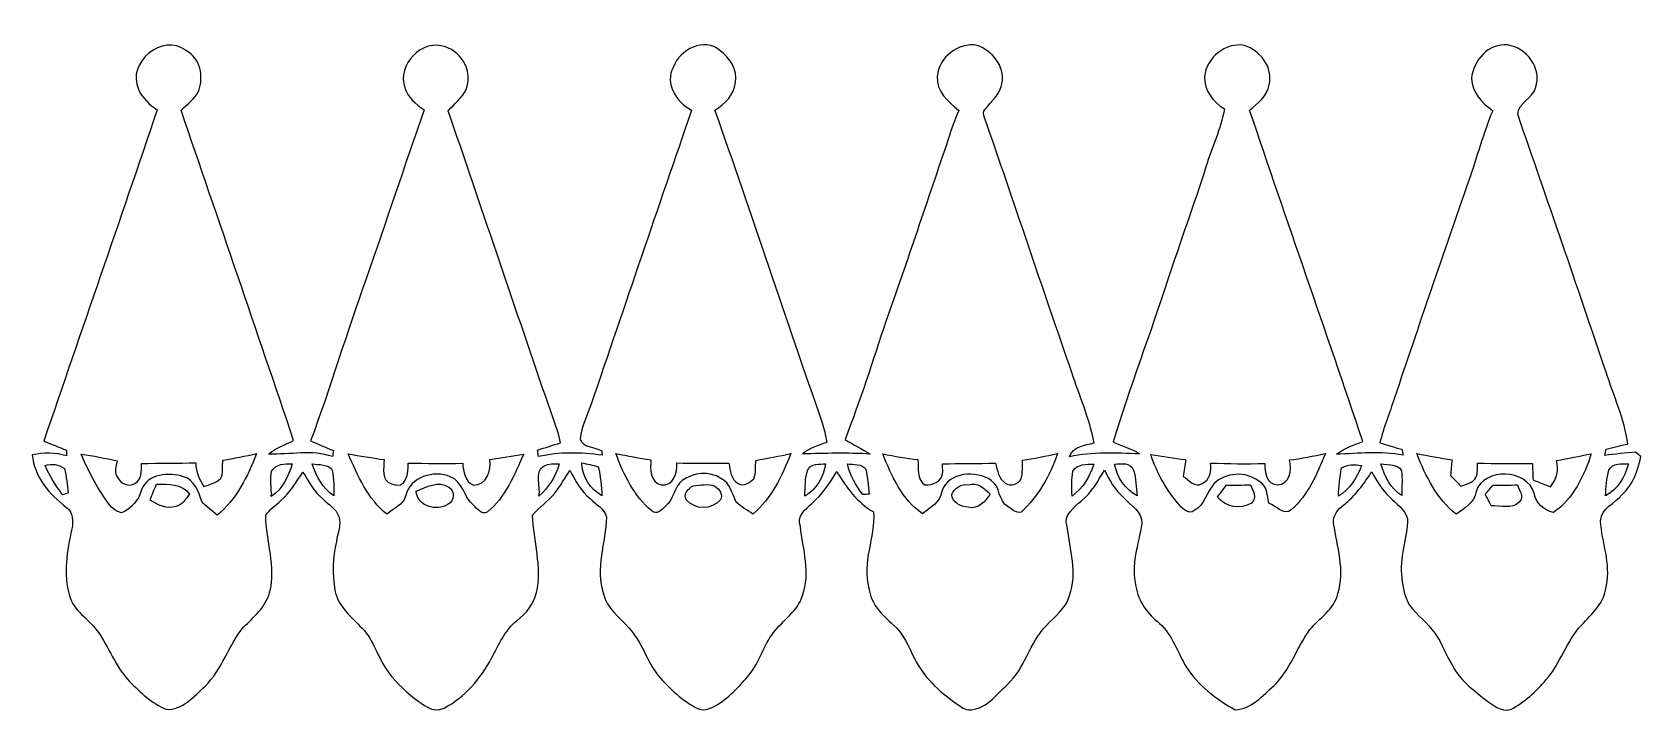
# Model space of a CAD drawing. Header units: centimetres. Extents: x -15.4 to 15.4, y -0.1 to 13.
import ezdxf

# ---------------------------------------------------------------- set-up
doc = ezdxf.new("R2010")
doc.units = ezdxf.units.CM
doc.header["$MEASUREMENT"] = 0
doc.layers.add('Layer 1', color=7, linetype='Continuous')

msp = doc.modelspace()

# ---------------------------------------------------------------- linework, layer by layer
at = {"layer": 'Layer 1', "color": 252}
for points, knots in [([(-13.35, 11.907), (-13.581, 12.411), (-12.883, 13), (-12.436, 12.647), (-12.436, 12.647), (-12.162, 12.503), (-12.094, 12.148), (-12.194, 11.876), (-12.194, 11.876), (-12.271, 11.724), (-12.408, 11.617), (-12.533, 11.507), (-12.533, 11.507), (-11.811, 9.397), (-11.087, 7.287), (-10.374, 5.175), (-10.374, 5.175), (-10.537, 5.093), (-10.713, 5.032), (-10.855, 4.917), (-10.855, 4.917), (-10.448, 4.899), (-10.026, 5.006), (-9.629, 4.868), (-9.629, 4.868), (-9.624, 4.906), (-9.618, 4.945), (-9.613, 4.983), (-9.613, 4.983), (-9.759, 5.045), (-9.904, 5.107), (-10.048, 5.171), (-10.048, 5.171), (-9.666, 6.197), (-9.355, 7.247), (-8.984, 8.277), (-8.984, 8.277), (-8.607, 9.352), (-8.248, 10.434), (-7.875, 11.51), (-7.875, 11.51), (-8.027, 11.621), (-8.19, 11.745), (-8.242, 11.935), (-8.242, 11.935), (-8.406, 12.373), (-7.905, 12.889), (-7.465, 12.717), (-7.465, 12.717), (-7.134, 12.614), (-6.941, 12.229), (-7.068, 11.902), (-7.068, 11.902), (-7.151, 11.743), (-7.291, 11.624), (-7.412, 11.496), (-7.412, 11.496), (-6.789, 9.675), (-6.174, 7.851), (-5.549, 6.03), (-5.549, 6.03), (-5.453, 5.731), (-5.322, 5.441), (-5.257, 5.132), (-5.257, 5.132), (-5.405, 5.084), (-5.554, 5.04), (-5.702, 4.993), (-5.702, 4.993), (-5.695, 4.952), (-5.688, 4.91), (-5.68, 4.868), (-5.68, 4.868), (-5.28, 4.959), (-4.864, 4.951), (-4.459, 4.893), (-4.459, 4.893), (-4.462, 4.915), (-4.467, 4.958), (-4.47, 4.979), (-4.47, 4.979), (-4.603, 5.055), (-4.837, 5.038), (-4.883, 5.207), (-4.883, 5.207), (-4.856, 5.445), (-4.743, 5.666), (-4.664, 5.891), (-4.664, 5.891), (-4.029, 7.764), (-3.39, 9.636), (-2.746, 11.506), (-2.746, 11.506), (-3.034, 11.657), (-3.27, 12.012), (-3.095, 12.334), (-3.095, 12.334), (-2.978, 12.67), (-2.5, 12.905), (-2.204, 12.649), (-2.204, 12.649), (-2.015, 12.512), (-1.856, 12.278), (-1.907, 12.033), (-1.907, 12.033), (-1.929, 11.795), (-2.113, 11.628), (-2.299, 11.505), (-2.299, 11.505), (-1.595, 9.513), (-0.934, 7.506), (-0.237, 5.511), (-0.237, 5.511), (-0.196, 5.391), (-0.174, 5.268), (-0.149, 5.145), (-0.149, 5.145), (-0.311, 5.081), (-0.489, 5.04), (-0.623, 4.921), (-0.623, 4.921), (-0.189, 4.925), (0.245, 4.946), (0.678, 4.915), (0.678, 4.915), (0.521, 5.014), (0.355, 5.098), (0.196, 5.193), (0.196, 5.193), (0.485, 5.938), (0.724, 6.701), (0.977, 7.458), (0.977, 7.458), (1.39, 8.618), (1.777, 9.786), (2.174, 10.952), (2.174, 10.952), (2.233, 11.137), (2.296, 11.321), (2.375, 11.499), (2.375, 11.499), (2.178, 11.664), (1.933, 11.865), (1.963, 12.153), (1.963, 12.153), (1.991, 12.525), (2.364, 12.807), (2.729, 12.748), (2.729, 12.748), (3.013, 12.641), (3.256, 12.353), (3.207, 12.035), (3.207, 12.035), (3.177, 11.821), (3.004, 11.677), (2.874, 11.521), (2.874, 11.521), (2.83, 11.479), (2.854, 11.418), (2.866, 11.368), (2.866, 11.368), (3.434, 9.742), (3.974, 8.107), (4.541, 6.481), (4.541, 6.481), (4.689, 6.034), (4.875, 5.597), (4.971, 5.134), (4.971, 5.134), (4.794, 5.078), (4.563, 5.072), (4.498, 4.864), (4.498, 4.864), (4.939, 4.957), (5.39, 4.936), (5.837, 4.92), (5.837, 4.92), (5.683, 5.024), (5.503, 5.074), (5.333, 5.142), (5.333, 5.142), (5.648, 6.192), (6.048, 7.216), (6.379, 8.261), (6.379, 8.261), (6.624, 8.981), (6.881, 9.698), (7.113, 10.422), (7.113, 10.422), (7.225, 10.793), (7.403, 11.145), (7.465, 11.531), (7.465, 11.531), (7.248, 11.659), (7.078, 11.888), (7.084, 12.148), (7.084, 12.148), (7.125, 12.508), (7.477, 12.808), (7.845, 12.748), (7.845, 12.748), (8.154, 12.65), (8.407, 12.33), (8.323, 11.993), (8.323, 11.993), (8.292, 11.776), (8.105, 11.638), (7.95, 11.503), (7.95, 11.503), (8.667, 9.386), (9.406, 7.278), (10.118, 5.16), (10.118, 5.16), (9.949, 5.08), (9.76, 5.036), (9.614, 4.912), (9.614, 4.912), (10.039, 4.926), (10.468, 4.975), (10.89, 4.894), (10.89, 4.894), (10.881, 4.932), (10.873, 4.97), (10.865, 5.007), (10.865, 5.007), (10.724, 5.049), (10.584, 5.091), (10.445, 5.134), (10.445, 5.134), (10.518, 5.426), (10.634, 5.705), (10.726, 5.991), (10.726, 5.991), (11.193, 7.378), (11.66, 8.765), (12.148, 10.145), (12.148, 10.145), (12.301, 10.595), (12.426, 11.056), (12.609, 11.496), (12.609, 11.496), (12.406, 11.642), (12.211, 11.851), (12.201, 12.114), (12.201, 12.114), (12.235, 12.454), (12.529, 12.795), (12.895, 12.756), (12.895, 12.756), (13.262, 12.7), (13.557, 12.305), (13.432, 11.936), (13.432, 11.936), (13.373, 11.732), (13.095, 11.638), (13.088, 11.426), (13.088, 11.426), (13.659, 9.783), (14.225, 8.137), (14.781, 6.488), (14.781, 6.488), (14.926, 6.031), (15.137, 5.588), (15.197, 5.109), (15.197, 5.109), (15.058, 5.076), (14.92, 5.044), (14.782, 5.01), (14.782, 5.01), (14.773, 4.97), (14.765, 4.93), (14.757, 4.89), (14.757, 4.89), (14.954, 4.916), (15.151, 4.938), (15.349, 4.952), (15.349, 4.952), (15.382, 4.925), (15.415, 4.898), (15.448, 4.872), (15.448, 4.872), (15.398, 4.601), (15.294, 4.33), (15.088, 4.139), (15.088, 4.139), (14.955, 3.97), (14.69, 3.884), (14.678, 3.64), (14.678, 3.64), (14.696, 3.226), (14.881, 2.817), (14.787, 2.399), (14.787, 2.399), (14.76, 2.079), (14.516, 1.855), (14.308, 1.638), (14.308, 1.638), (14.019, 1.329), (13.909, 0.903), (13.63, 0.588), (13.63, 0.588), (13.437, 0.365), (13.218, 0.158), (12.955, 0.022), (12.955, 0.022), (12.755, -0.035), (12.606, 0.117), (12.459, 0.217), (12.459, 0.217), (12.228, 0.407), (11.974, 0.59), (11.836, 0.863), (11.836, 0.863), (11.714, 1.065), (11.64, 1.293), (11.498, 1.483), (11.498, 1.483), (11.365, 1.687), (11.157, 1.823), (11.017, 2.019), (11.017, 2.019), (10.916, 2.172), (10.89, 2.361), (10.867, 2.538), (10.867, 2.538), (10.808, 2.925), (10.972, 3.298), (10.977, 3.682), (10.977, 3.682), (10.921, 3.863), (10.748, 3.969), (10.625, 4.1), (10.625, 4.1), (10.482, 4.234), (10.385, 4.406), (10.291, 4.576), (10.291, 4.576), (10.137, 4.342), (9.972, 4.114), (9.75, 3.94), (9.75, 3.94), (9.643, 3.856), (9.537, 3.734), (9.56, 3.588), (9.56, 3.588), (9.626, 3.145), (9.782, 2.691), (9.642, 2.244), (9.642, 2.244), (9.575, 1.945), (9.29, 1.773), (9.103, 1.553), (9.103, 1.553), (8.853, 1.206), (8.726, 0.779), (8.412, 0.478), (8.412, 0.478), (8.201, 0.286), (7.984, 0.026), (7.675, 0.018), (7.675, 0.018), (7.304, 0.213), (6.964, 0.488), (6.732, 0.84), (6.732, 0.84), (6.568, 1.12), (6.471, 1.446), (6.224, 1.672), (6.224, 1.672), (6.001, 1.849), (5.811, 2.091), (5.77, 2.381), (5.77, 2.381), (5.662, 2.786), (5.824, 3.186), (5.881, 3.584), (5.881, 3.584), (5.899, 3.813), (5.662, 3.935), (5.531, 4.085), (5.531, 4.085), (5.37, 4.228), (5.258, 4.415), (5.17, 4.609), (5.17, 4.609), (5.042, 4.4), (4.922, 4.179), (4.728, 4.022), (4.728, 4.022), (4.586, 3.893), (4.374, 3.755), (4.453, 3.527), (4.453, 3.527), (4.501, 3.092), (4.657, 2.636), (4.498, 2.205), (4.498, 2.205), (4.434, 1.958), (4.216, 1.805), (4.052, 1.627), (4.052, 1.627), (3.729, 1.302), (3.65, 0.812), (3.308, 0.502), (3.308, 0.502), (3.092, 0.307), (2.883, 0), (2.558, 0.017), (2.558, 0.017), (2.46, 0.024), (2.384, 0.105), (2.305, 0.151), (2.305, 0.151), (1.987, 0.37), (1.701, 0.652), (1.526, 0.999), (1.526, 0.999), (1.409, 1.226), (1.319, 1.477), (1.12, 1.647), (1.12, 1.647), (0.904, 1.83), (0.687, 2.05), (0.653, 2.345), (0.653, 2.345), (0.507, 2.84), (0.781, 3.315), (0.74, 3.809), (0.74, 3.809), (0.428, 3.986), (0.219, 4.282), (0.035, 4.58), (0.035, 4.58), (-0.096, 4.356), (-0.243, 4.139), (-0.442, 3.971), (-0.442, 3.971), (-0.567, 3.856), (-0.74, 3.726), (-0.662, 3.527), (-0.662, 3.527), (-0.61, 3.094), (-0.464, 2.637), (-0.619, 2.207), (-0.619, 2.207), (-0.707, 1.906), (-0.999, 1.738), (-1.175, 1.494), (-1.175, 1.494), (-1.374, 1.251), (-1.439, 0.929), (-1.642, 0.689), (-1.642, 0.689), (-1.817, 0.478), (-2.01, 0.276), (-2.24, 0.122), (-2.24, 0.122), (-2.347, 0.054), (-2.487, -0.013), (-2.613, 0.034), (-2.613, 0.034), (-2.916, 0.183), (-3.165, 0.419), (-3.385, 0.671), (-3.385, 0.671), (-3.61, 0.954), (-3.699, 1.324), (-3.952, 1.587), (-3.952, 1.587), (-4.126, 1.791), (-4.376, 1.958), (-4.437, 2.236), (-4.437, 2.236), (-4.602, 2.722), (-4.389, 3.218), (-4.377, 3.709), (-4.377, 3.709), (-4.412, 3.872), (-4.585, 3.951), (-4.69, 4.062), (-4.69, 4.062), (-4.872, 4.202), (-4.975, 4.408), (-5.08, 4.605), (-5.08, 4.605), (-5.172, 4.457), (-5.264, 4.309), (-5.368, 4.168), (-5.368, 4.168), (-5.489, 4.007), (-5.675, 3.907), (-5.794, 3.745), (-5.794, 3.745), (-5.776, 3.252), (-5.608, 2.757), (-5.718, 2.262), (-5.718, 2.262), (-5.774, 2.043), (-5.918, 1.857), (-6.096, 1.722), (-6.096, 1.722), (-6.329, 1.54), (-6.441, 1.257), (-6.579, 1.004), (-6.579, 1.004), (-6.793, 0.616), (-7.089, 0.253), (-7.491, 0.049), (-7.491, 0.049), (-7.71, -0.061), (-7.891, 0.125), (-8.058, 0.232), (-8.058, 0.232), (-8.262, 0.402), (-8.465, 0.582), (-8.606, 0.809), (-8.606, 0.809), (-8.785, 1.072), (-8.859, 1.401), (-9.103, 1.621), (-9.103, 1.621), (-9.301, 1.814), (-9.525, 2.019), (-9.585, 2.3), (-9.585, 2.3), (-9.633, 2.612), (-9.629, 2.934), (-9.555, 3.241), (-9.555, 3.241), (-9.533, 3.397), (-9.455, 3.561), (-9.508, 3.719), (-9.508, 3.719), (-9.557, 3.869), (-9.709, 3.947), (-9.811, 4.055), (-9.811, 4.055), (-9.982, 4.192), (-10.085, 4.387), (-10.196, 4.572), (-10.196, 4.572), (-10.327, 4.383), (-10.444, 4.178), (-10.621, 4.025), (-10.621, 4.025), (-10.717, 3.932), (-10.833, 3.857), (-10.909, 3.745), (-10.909, 3.745), (-10.902, 3.252), (-10.706, 2.755), (-10.835, 2.263), (-10.835, 2.263), (-10.911, 1.985), (-11.136, 1.791), (-11.338, 1.6), (-11.338, 1.6), (-11.62, 1.247), (-11.744, 0.788), (-12.073, 0.467), (-12.073, 0.467), (-12.279, 0.272), (-12.509, 0.005), (-12.819, 0.025), (-12.819, 0.025), (-13.09, 0.143), (-13.315, 0.348), (-13.519, 0.557), (-13.519, 0.557), (-13.786, 0.84), (-13.913, 1.216), (-14.138, 1.528), (-14.138, 1.528), (-14.305, 1.759), (-14.592, 1.909), (-14.671, 2.199), (-14.671, 2.199), (-14.789, 2.618), (-14.72, 3.064), (-14.627, 3.481), (-14.627, 3.481), (-14.592, 3.624), (-14.6, 3.8), (-14.729, 3.895), (-14.729, 3.895), (-15.059, 4.14), (-15.345, 4.482), (-15.386, 4.904), (-15.386, 4.904), (-15.167, 4.943), (-14.943, 4.944), (-14.728, 4.885), (-14.728, 4.885), (-14.729, 4.911), (-14.73, 4.964), (-14.73, 4.99), (-14.73, 4.99), (-14.875, 5.049), (-15.02, 5.105), (-15.164, 5.166), (-15.164, 5.166), (-14.437, 7.279), (-13.708, 9.392), (-12.99, 11.509), (-12.99, 11.509), (-13.136, 11.614), (-13.277, 11.737), (-13.35, 11.907), (-13.35, 11.907), (-13.35, 11.907), (-13.35, 11.907), (-13.35, 11.907)], [0, 0, 0, 0, 0.006494, 0.006494, 0.006494, 0.006494, 0.012987, 0.012987, 0.012987, 0.012987, 0.019481, 0.019481, 0.019481, 0.019481, 0.025974, 0.025974, 0.025974, 0.025974, 0.032468, 0.032468, 0.032468, 0.032468, 0.038961, 0.038961, 0.038961, 0.038961, 0.045455, 0.045455, 0.045455, 0.045455, 0.051948, 0.051948, 0.051948, 0.051948, 0.058442, 0.058442, 0.058442, 0.058442, 0.064935, 0.064935, 0.064935, 0.064935, 0.071429, 0.071429, 0.071429, 0.071429, 0.077922, 0.077922, 0.077922, 0.077922, 0.084416, 0.084416, 0.084416, 0.084416, 0.090909, 0.090909, 0.090909, 0.090909, 0.097403, 0.097403, 0.097403, 0.097403, 0.103896, 0.103896, 0.103896, 0.103896, 0.11039, 0.11039, 0.11039, 0.11039, 0.116883, 0.116883, 0.116883, 0.116883, 0.123377, 0.123377, 0.123377, 0.123377, 0.12987, 0.12987, 0.12987, 0.12987, 0.136364, 0.136364, 0.136364, 0.136364, 0.142857, 0.142857, 0.142857, 0.142857, 0.149351, 0.149351, 0.149351, 0.149351, 0.155844, 0.155844, 0.155844, 0.155844, 0.162338, 0.162338, 0.162338, 0.162338, 0.168831, 0.168831, 0.168831, 0.168831, 0.175325, 0.175325, 0.175325, 0.175325, 0.181818, 0.181818, 0.181818, 0.181818, 0.188312, 0.188312, 0.188312, 0.188312, 0.194805, 0.194805, 0.194805, 0.194805, 0.201299, 0.201299, 0.201299, 0.201299, 0.207792, 0.207792, 0.207792, 0.207792, 0.214286, 0.214286, 0.214286, 0.214286, 0.220779, 0.220779, 0.220779, 0.220779, 0.227273, 0.227273, 0.227273, 0.227273, 0.233766, 0.233766, 0.233766, 0.233766, 0.24026, 0.24026, 0.24026, 0.24026, 0.246753, 0.246753, 0.246753, 0.246753, 0.253247, 0.253247, 0.253247, 0.253247, 0.25974, 0.25974, 0.25974, 0.25974, 0.266234, 0.266234, 0.266234, 0.266234, 0.272727, 0.272727, 0.272727, 0.272727, 0.279221, 0.279221, 0.279221, 0.279221, 0.285714, 0.285714, 0.285714, 0.285714, 0.292208, 0.292208, 0.292208, 0.292208, 0.298701, 0.298701, 0.298701, 0.298701, 0.305195, 0.305195, 0.305195, 0.305195, 0.311688, 0.311688, 0.311688, 0.311688, 0.318182, 0.318182, 0.318182, 0.318182, 0.324675, 0.324675, 0.324675, 0.324675, 0.331169, 0.331169, 0.331169, 0.331169, 0.337662, 0.337662, 0.337662, 0.337662, 0.344156, 0.344156, 0.344156, 0.344156, 0.350649, 0.350649, 0.350649, 0.350649, 0.357143, 0.357143, 0.357143, 0.357143, 0.363636, 0.363636, 0.363636, 0.363636, 0.37013, 0.37013, 0.37013, 0.37013, 0.376623, 0.376623, 0.376623, 0.376623, 0.383117, 0.383117, 0.383117, 0.383117, 0.38961, 0.38961, 0.38961, 0.38961, 0.396104, 0.396104, 0.396104, 0.396104, 0.402597, 0.402597, 0.402597, 0.402597, 0.409091, 0.409091, 0.409091, 0.409091, 0.415584, 0.415584, 0.415584, 0.415584, 0.422078, 0.422078, 0.422078, 0.422078, 0.428571, 0.428571, 0.428571, 0.428571, 0.435065, 0.435065, 0.435065, 0.435065, 0.441558, 0.441558, 0.441558, 0.441558, 0.448052, 0.448052, 0.448052, 0.448052, 0.454545, 0.454545, 0.454545, 0.454545, 0.461039, 0.461039, 0.461039, 0.461039, 0.467532, 0.467532, 0.467532, 0.467532, 0.474026, 0.474026, 0.474026, 0.474026, 0.480519, 0.480519, 0.480519, 0.480519, 0.487013, 0.487013, 0.487013, 0.487013, 0.493506, 0.493506, 0.493506, 0.493506, 0.5, 0.5, 0.5, 0.5, 0.506494, 0.506494, 0.506494, 0.506494, 0.512987, 0.512987, 0.512987, 0.512987, 0.519481, 0.519481, 0.519481, 0.519481, 0.525974, 0.525974, 0.525974, 0.525974, 0.532468, 0.532468, 0.532468, 0.532468, 0.538961, 0.538961, 0.538961, 0.538961, 0.545455, 0.545455, 0.545455, 0.545455, 0.551948, 0.551948, 0.551948, 0.551948, 0.558442, 0.558442, 0.558442, 0.558442, 0.564935, 0.564935, 0.564935, 0.564935, 0.571429, 0.571429, 0.571429, 0.571429, 0.577922, 0.577922, 0.577922, 0.577922, 0.584416, 0.584416, 0.584416, 0.584416, 0.590909, 0.590909, 0.590909, 0.590909, 0.597403, 0.597403, 0.597403, 0.597403, 0.603896, 0.603896, 0.603896, 0.603896, 0.61039, 0.61039, 0.61039, 0.61039, 0.616883, 0.616883, 0.616883, 0.616883, 0.623377, 0.623377, 0.623377, 0.623377, 0.62987, 0.62987, 0.62987, 0.62987, 0.636364, 0.636364, 0.636364, 0.636364, 0.642857, 0.642857, 0.642857, 0.642857, 0.649351, 0.649351, 0.649351, 0.649351, 0.655844, 0.655844, 0.655844, 0.655844, 0.662338, 0.662338, 0.662338, 0.662338, 0.668831, 0.668831, 0.668831, 0.668831, 0.675325, 0.675325, 0.675325, 0.675325, 0.681818, 0.681818, 0.681818, 0.681818, 0.688312, 0.688312, 0.688312, 0.688312, 0.694805, 0.694805, 0.694805, 0.694805, 0.701299, 0.701299, 0.701299, 0.701299, 0.707792, 0.707792, 0.707792, 0.707792, 0.714286, 0.714286, 0.714286, 0.714286, 0.720779, 0.720779, 0.720779, 0.720779, 0.727273, 0.727273, 0.727273, 0.727273, 0.733766, 0.733766, 0.733766, 0.733766, 0.74026, 0.74026, 0.74026, 0.74026, 0.746753, 0.746753, 0.746753, 0.746753, 0.753247, 0.753247, 0.753247, 0.753247, 0.75974, 0.75974, 0.75974, 0.75974, 0.766234, 0.766234, 0.766234, 0.766234, 0.772727, 0.772727, 0.772727, 0.772727, 0.779221, 0.779221, 0.779221, 0.779221, 0.785714, 0.785714, 0.785714, 0.785714, 0.792208, 0.792208, 0.792208, 0.792208, 0.798701, 0.798701, 0.798701, 0.798701, 0.805195, 0.805195, 0.805195, 0.805195, 0.811688, 0.811688, 0.811688, 0.811688, 0.818182, 0.818182, 0.818182, 0.818182, 0.824675, 0.824675, 0.824675, 0.824675, 0.831169, 0.831169, 0.831169, 0.831169, 0.837662, 0.837662, 0.837662, 0.837662, 0.844156, 0.844156, 0.844156, 0.844156, 0.850649, 0.850649, 0.850649, 0.850649, 0.857143, 0.857143, 0.857143, 0.857143, 0.863636, 0.863636, 0.863636, 0.863636, 0.87013, 0.87013, 0.87013, 0.87013, 0.876623, 0.876623, 0.876623, 0.876623, 0.883117, 0.883117, 0.883117, 0.883117, 0.88961, 0.88961, 0.88961, 0.88961, 0.896104, 0.896104, 0.896104, 0.896104, 0.902597, 0.902597, 0.902597, 0.902597, 0.909091, 0.909091, 0.909091, 0.909091, 0.915584, 0.915584, 0.915584, 0.915584, 0.922078, 0.922078, 0.922078, 0.922078, 0.928571, 0.928571, 0.928571, 0.928571, 0.935065, 0.935065, 0.935065, 0.935065, 0.941558, 0.941558, 0.941558, 0.941558, 0.948052, 0.948052, 0.948052, 0.948052, 0.954545, 0.954545, 0.954545, 0.954545, 0.961039, 0.961039, 0.961039, 0.961039, 0.967532, 0.967532, 0.967532, 0.967532, 0.974026, 0.974026, 0.974026, 0.974026, 0.980519, 0.980519, 0.980519, 0.980519, 0.987013, 0.987013, 0.987013, 0.987013, 1, 1, 1, 1]), ([(-15.14, 4.695), (-15.05, 4.497), (-14.934, 4.311), (-14.803, 4.137), (-14.803, 4.137), (-14.776, 4.144), (-14.723, 4.159), (-14.696, 4.167), (-14.696, 4.167), (-14.718, 4.324), (-14.725, 4.485), (-14.767, 4.638), (-14.767, 4.638), (-14.874, 4.726), (-15.014, 4.737), (-15.14, 4.695), (-15.14, 4.695), (-15.14, 4.695), (-15.14, 4.695), (-15.14, 4.695)], [0, 0, 0, 0, 0.166667, 0.166667, 0.166667, 0.166667, 0.333333, 0.333333, 0.333333, 0.333333, 0.5, 0.5, 0.5, 0.5, 0.666667, 0.666667, 0.666667, 0.666667, 1, 1, 1, 1]), ([(-14.446, 4.915), (-14.31, 4.597), (-14.154, 4.286), (-13.948, 4.007), (-13.948, 4.007), (-13.883, 3.911), (-13.792, 3.811), (-13.671, 3.792), (-13.671, 3.792), (-13.485, 3.865), (-13.34, 4.04), (-13.29, 4.233), (-13.29, 4.233), (-13.175, 4.539), (-12.756, 4.576), (-12.485, 4.482), (-12.485, 4.482), (-12.274, 4.424), (-12.195, 4.192), (-12.133, 4.008), (-12.133, 4.008), (-12.053, 3.906), (-11.937, 3.833), (-11.839, 3.746), (-11.839, 3.746), (-11.467, 4.051), (-11.256, 4.488), (-11.085, 4.925), (-11.085, 4.925), (-11.299, 4.879), (-11.514, 4.834), (-11.731, 4.8), (-11.731, 4.8), (-11.744, 4.682), (-11.718, 4.549), (-11.778, 4.44), (-11.778, 4.44), (-11.866, 4.362), (-11.985, 4.335), (-12.093, 4.293), (-12.093, 4.293), (-12.181, 4.43), (-12.253, 4.579), (-12.248, 4.745), (-12.248, 4.745), (-12.596, 4.746), (-12.943, 4.743), (-13.29, 4.733), (-13.29, 4.733), (-13.295, 4.6), (-13.279, 4.423), (-13.421, 4.353), (-13.421, 4.353), (-13.536, 4.278), (-13.682, 4.353), (-13.746, 4.459), (-13.746, 4.459), (-13.825, 4.555), (-13.774, 4.68), (-13.756, 4.787), (-13.756, 4.787), (-13.986, 4.832), (-14.214, 4.885), (-14.446, 4.915), (-14.446, 4.915), (-14.446, 4.915), (-14.446, 4.915), (-14.446, 4.915)], [0, 0, 0, 0, 0.055556, 0.055556, 0.055556, 0.055556, 0.111111, 0.111111, 0.111111, 0.111111, 0.166667, 0.166667, 0.166667, 0.166667, 0.222222, 0.222222, 0.222222, 0.222222, 0.277778, 0.277778, 0.277778, 0.277778, 0.333333, 0.333333, 0.333333, 0.333333, 0.388889, 0.388889, 0.388889, 0.388889, 0.444444, 0.444444, 0.444444, 0.444444, 0.5, 0.5, 0.5, 0.5, 0.555556, 0.555556, 0.555556, 0.555556, 0.611111, 0.611111, 0.611111, 0.611111, 0.666667, 0.666667, 0.666667, 0.666667, 0.722222, 0.722222, 0.722222, 0.722222, 0.777778, 0.777778, 0.777778, 0.777778, 0.833333, 0.833333, 0.833333, 0.833333, 0.888889, 0.888889, 0.888889, 0.888889, 1, 1, 1, 1]), ([(-10.797, 4.591), (-10.835, 4.432), (-10.793, 4.266), (-10.803, 4.105), (-10.803, 4.105), (-10.588, 4.244), (-10.472, 4.489), (-10.403, 4.728), (-10.403, 4.728), (-10.544, 4.736), (-10.715, 4.727), (-10.797, 4.591), (-10.797, 4.591), (-10.797, 4.591), (-10.797, 4.591), (-10.797, 4.591)], [0, 0, 0, 0, 0.2, 0.2, 0.2, 0.2, 0.4, 0.4, 0.4, 0.4, 0.6, 0.6, 0.6, 0.6, 1, 1, 1, 1]), ([(-10.019, 4.728), (-9.939, 4.491), (-9.816, 4.257), (-9.603, 4.114), (-9.603, 4.114), (-9.596, 4.273), (-9.611, 4.432), (-9.628, 4.59), (-9.628, 4.59), (-9.69, 4.741), (-9.898, 4.703), (-10.019, 4.728), (-10.019, 4.728), (-10.019, 4.728), (-10.019, 4.728), (-10.019, 4.728)], [0, 0, 0, 0, 0.2, 0.2, 0.2, 0.2, 0.4, 0.4, 0.4, 0.4, 0.6, 0.6, 0.6, 0.6, 1, 1, 1, 1]), ([(-9.33, 4.92), (-9.143, 4.503), (-8.955, 4.06), (-8.589, 3.765), (-8.589, 3.765), (-8.46, 3.872), (-8.269, 3.943), (-8.225, 4.121), (-8.225, 4.121), (-8.14, 4.478), (-7.686, 4.616), (-7.372, 4.48), (-7.372, 4.48), (-7.13, 4.395), (-7.11, 4.089), (-6.93, 3.934), (-6.93, 3.934), (-6.864, 3.872), (-6.77, 3.751), (-6.663, 3.803), (-6.663, 3.803), (-6.312, 4.087), (-6.147, 4.518), (-5.965, 4.916), (-5.965, 4.916), (-6.181, 4.88), (-6.396, 4.844), (-6.612, 4.809), (-6.612, 4.809), (-6.586, 4.605), (-6.676, 4.308), (-6.928, 4.323), (-6.928, 4.323), (-7.091, 4.388), (-7.126, 4.584), (-7.133, 4.74), (-7.133, 4.74), (-7.482, 4.723), (-7.83, 4.741), (-8.178, 4.743), (-8.178, 4.743), (-8.163, 4.56), (-8.222, 4.218), (-8.496, 4.344), (-8.496, 4.344), (-8.704, 4.407), (-8.647, 4.643), (-8.637, 4.809), (-8.637, 4.809), (-8.869, 4.842), (-9.1, 4.88), (-9.33, 4.92), (-9.33, 4.92), (-9.33, 4.92), (-9.33, 4.92), (-9.33, 4.92)], [0, 0, 0, 0, 0.066667, 0.066667, 0.066667, 0.066667, 0.133333, 0.133333, 0.133333, 0.133333, 0.2, 0.2, 0.2, 0.2, 0.266667, 0.266667, 0.266667, 0.266667, 0.333333, 0.333333, 0.333333, 0.333333, 0.4, 0.4, 0.4, 0.4, 0.466667, 0.466667, 0.466667, 0.466667, 0.533333, 0.533333, 0.533333, 0.533333, 0.6, 0.6, 0.6, 0.6, 0.666667, 0.666667, 0.666667, 0.666667, 0.733333, 0.733333, 0.733333, 0.733333, 0.8, 0.8, 0.8, 0.8, 0.866667, 0.866667, 0.866667, 0.866667, 1, 1, 1, 1]), ([(-5.575, 4.692), (-5.773, 4.574), (-5.631, 4.284), (-5.673, 4.107), (-5.673, 4.107), (-5.489, 4.272), (-5.35, 4.489), (-5.286, 4.728), (-5.286, 4.728), (-5.383, 4.727), (-5.486, 4.737), (-5.575, 4.692), (-5.575, 4.692), (-5.575, 4.692), (-5.575, 4.692), (-5.575, 4.692)], [0, 0, 0, 0, 0.2, 0.2, 0.2, 0.2, 0.4, 0.4, 0.4, 0.4, 0.6, 0.6, 0.6, 0.6, 1, 1, 1, 1]), ([(-4.852, 4.747), (-4.848, 4.483), (-4.688, 4.246), (-4.464, 4.117), (-4.464, 4.117), (-4.476, 4.302), (-4.492, 4.489), (-4.535, 4.67), (-4.535, 4.67), (-4.638, 4.707), (-4.746, 4.725), (-4.852, 4.747), (-4.852, 4.747), (-4.852, 4.747), (-4.852, 4.747), (-4.852, 4.747)], [0, 0, 0, 0, 0.2, 0.2, 0.2, 0.2, 0.4, 0.4, 0.4, 0.4, 0.6, 0.6, 0.6, 0.6, 1, 1, 1, 1]), ([(-4.197, 4.924), (-4.048, 4.518), (-3.848, 4.11), (-3.511, 3.826), (-3.511, 3.826), (-3.416, 3.737), (-3.314, 3.851), (-3.246, 3.916), (-3.246, 3.916), (-3.089, 4.044), (-3.084, 4.281), (-2.926, 4.408), (-2.926, 4.408), (-2.711, 4.565), (-2.413, 4.599), (-2.183, 4.448), (-2.183, 4.448), (-2.003, 4.367), (-1.974, 4.15), (-1.891, 3.995), (-1.891, 3.995), (-1.795, 3.907), (-1.682, 3.839), (-1.573, 3.767), (-1.573, 3.767), (-1.211, 4.064), (-1.012, 4.499), (-0.846, 4.925), (-0.846, 4.925), (-1.068, 4.88), (-1.29, 4.834), (-1.513, 4.795), (-1.513, 4.795), (-1.527, 4.679), (-1.505, 4.553), (-1.553, 4.444), (-1.553, 4.444), (-1.626, 4.367), (-1.749, 4.286), (-1.854, 4.353), (-1.854, 4.353), (-1.998, 4.421), (-2, 4.61), (-2.033, 4.74), (-2.033, 4.74), (-2.366, 4.744), (-2.699, 4.745), (-3.031, 4.745), (-3.031, 4.745), (-3.004, 4.556), (-3.103, 4.303), (-3.329, 4.325), (-3.329, 4.325), (-3.545, 4.383), (-3.544, 4.625), (-3.525, 4.806), (-3.525, 4.806), (-3.75, 4.838), (-3.973, 4.884), (-4.197, 4.924), (-4.197, 4.924), (-4.197, 4.924), (-4.197, 4.924), (-4.197, 4.924)], [0, 0, 0, 0, 0.058824, 0.058824, 0.058824, 0.058824, 0.117647, 0.117647, 0.117647, 0.117647, 0.176471, 0.176471, 0.176471, 0.176471, 0.235294, 0.235294, 0.235294, 0.235294, 0.294118, 0.294118, 0.294118, 0.294118, 0.352941, 0.352941, 0.352941, 0.352941, 0.411765, 0.411765, 0.411765, 0.411765, 0.470588, 0.470588, 0.470588, 0.470588, 0.529412, 0.529412, 0.529412, 0.529412, 0.588235, 0.588235, 0.588235, 0.588235, 0.647059, 0.647059, 0.647059, 0.647059, 0.705882, 0.705882, 0.705882, 0.705882, 0.764706, 0.764706, 0.764706, 0.764706, 0.823529, 0.823529, 0.823529, 0.823529, 0.882353, 0.882353, 0.882353, 0.882353, 1, 1, 1, 1]), ([(-0.518, 4.613), (-0.577, 4.453), (-0.567, 4.278), (-0.579, 4.111), (-0.579, 4.111), (-0.35, 4.234), (-0.22, 4.48), (-0.177, 4.729), (-0.177, 4.729), (-0.294, 4.716), (-0.465, 4.748), (-0.518, 4.613), (-0.518, 4.613), (-0.518, 4.613), (-0.518, 4.613), (-0.518, 4.613)], [0, 0, 0, 0, 0.2, 0.2, 0.2, 0.2, 0.4, 0.4, 0.4, 0.4, 0.6, 0.6, 0.6, 0.6, 1, 1, 1, 1]), ([(0.241, 4.728), (0.283, 4.507), (0.404, 4.317), (0.537, 4.141), (0.537, 4.141), (0.568, 4.142), (0.629, 4.145), (0.66, 4.147), (0.66, 4.147), (0.642, 4.306), (0.622, 4.467), (0.596, 4.625), (0.596, 4.625), (0.521, 4.736), (0.358, 4.713), (0.241, 4.728), (0.241, 4.728), (0.241, 4.728), (0.241, 4.728), (0.241, 4.728)], [0, 0, 0, 0, 0.166667, 0.166667, 0.166667, 0.166667, 0.333333, 0.333333, 0.333333, 0.333333, 0.5, 0.5, 0.5, 0.5, 0.666667, 0.666667, 0.666667, 0.666667, 1, 1, 1, 1]), ([(0.922, 4.918), (1.087, 4.488), (1.289, 4.048), (1.677, 3.774), (1.677, 3.774), (1.824, 3.893), (2.018, 3.99), (2.05, 4.199), (2.05, 4.199), (2.172, 4.58), (2.713, 4.609), (2.998, 4.411), (2.998, 4.411), (3.178, 4.294), (3.123, 4.016), (3.315, 3.912), (3.315, 3.912), (3.39, 3.863), (3.47, 3.781), (3.569, 3.8), (3.569, 3.8), (3.899, 4.1), (4.124, 4.505), (4.266, 4.926), (4.266, 4.926), (4.043, 4.88), (3.821, 4.827), (3.595, 4.798), (3.595, 4.798), (3.588, 4.679), (3.607, 4.553), (3.568, 4.439), (3.568, 4.439), (3.51, 4.341), (3.363, 4.28), (3.267, 4.36), (3.267, 4.36), (3.14, 4.44), (3.116, 4.608), (3.078, 4.739), (3.078, 4.739), (2.739, 4.739), (2.4, 4.732), (2.06, 4.731), (2.06, 4.731), (2.063, 4.679), (2.068, 4.627), (2.066, 4.575), (2.066, 4.575), (2.072, 4.405), (1.869, 4.307), (1.722, 4.329), (1.722, 4.329), (1.564, 4.437), (1.601, 4.643), (1.592, 4.809), (1.592, 4.809), (1.367, 4.839), (1.144, 4.875), (0.922, 4.918), (0.922, 4.918), (0.922, 4.918), (0.922, 4.918), (0.922, 4.918)], [0, 0, 0, 0, 0.058824, 0.058824, 0.058824, 0.058824, 0.117647, 0.117647, 0.117647, 0.117647, 0.176471, 0.176471, 0.176471, 0.176471, 0.235294, 0.235294, 0.235294, 0.235294, 0.294118, 0.294118, 0.294118, 0.294118, 0.352941, 0.352941, 0.352941, 0.352941, 0.411765, 0.411765, 0.411765, 0.411765, 0.470588, 0.470588, 0.470588, 0.470588, 0.529412, 0.529412, 0.529412, 0.529412, 0.588235, 0.588235, 0.588235, 0.588235, 0.647059, 0.647059, 0.647059, 0.647059, 0.705882, 0.705882, 0.705882, 0.705882, 0.764706, 0.764706, 0.764706, 0.764706, 0.823529, 0.823529, 0.823529, 0.823529, 0.882353, 0.882353, 0.882353, 0.882353, 1, 1, 1, 1]), ([(4.561, 4.59), (4.532, 4.433), (4.546, 4.271), (4.545, 4.112), (4.545, 4.112), (4.758, 4.259), (4.884, 4.487), (4.966, 4.725), (4.966, 4.725), (4.826, 4.726), (4.641, 4.728), (4.561, 4.59), (4.561, 4.59), (4.561, 4.59), (4.561, 4.59), (4.561, 4.59)], [0, 0, 0, 0, 0.2, 0.2, 0.2, 0.2, 0.4, 0.4, 0.4, 0.4, 0.6, 0.6, 0.6, 0.6, 1, 1, 1, 1]), ([(5.358, 4.725), (5.412, 4.468), (5.562, 4.244), (5.796, 4.116), (5.796, 4.116), (5.777, 4.281), (5.771, 4.449), (5.726, 4.61), (5.726, 4.61), (5.668, 4.758), (5.485, 4.733), (5.358, 4.725), (5.358, 4.725), (5.358, 4.725), (5.358, 4.725), (5.358, 4.725)], [0, 0, 0, 0, 0.2, 0.2, 0.2, 0.2, 0.4, 0.4, 0.4, 0.4, 0.6, 0.6, 0.6, 0.6, 1, 1, 1, 1]), ([(6.053, 4.909), (6.175, 4.552), (6.361, 4.214), (6.61, 3.929), (6.61, 3.929), (6.683, 3.861), (6.789, 3.743), (6.889, 3.834), (6.889, 3.834), (7.088, 3.944), (7.13, 4.179), (7.262, 4.346), (7.262, 4.346), (7.486, 4.566), (7.886, 4.594), (8.131, 4.392), (8.131, 4.392), (8.298, 4.317), (8.277, 4.121), (8.32, 3.973), (8.32, 3.973), (8.452, 3.933), (8.606, 3.724), (8.745, 3.848), (8.745, 3.848), (9.073, 4.126), (9.243, 4.538), (9.403, 4.927), (9.403, 4.927), (9.174, 4.876), (8.944, 4.833), (8.711, 4.803), (8.711, 4.803), (8.767, 4.615), (8.721, 4.334), (8.481, 4.328), (8.481, 4.328), (8.273, 4.336), (8.236, 4.57), (8.241, 4.736), (8.241, 4.736), (7.893, 4.728), (7.546, 4.729), (7.198, 4.744), (7.198, 4.744), (7.217, 4.593), (7.199, 4.426), (7.038, 4.355), (7.038, 4.355), (6.906, 4.256), (6.784, 4.426), (6.678, 4.485), (6.678, 4.485), (6.69, 4.594), (6.71, 4.7), (6.723, 4.809), (6.723, 4.809), (6.499, 4.838), (6.276, 4.875), (6.053, 4.909), (6.053, 4.909), (6.053, 4.909), (6.053, 4.909), (6.053, 4.909)], [0, 0, 0, 0, 0.058824, 0.058824, 0.058824, 0.058824, 0.117647, 0.117647, 0.117647, 0.117647, 0.176471, 0.176471, 0.176471, 0.176471, 0.235294, 0.235294, 0.235294, 0.235294, 0.294118, 0.294118, 0.294118, 0.294118, 0.352941, 0.352941, 0.352941, 0.352941, 0.411765, 0.411765, 0.411765, 0.411765, 0.470588, 0.470588, 0.470588, 0.470588, 0.529412, 0.529412, 0.529412, 0.529412, 0.588235, 0.588235, 0.588235, 0.588235, 0.647059, 0.647059, 0.647059, 0.647059, 0.705882, 0.705882, 0.705882, 0.705882, 0.764706, 0.764706, 0.764706, 0.764706, 0.823529, 0.823529, 0.823529, 0.823529, 0.882353, 0.882353, 0.882353, 0.882353, 1, 1, 1, 1]), ([(9.712, 4.651), (9.68, 4.473), (9.659, 4.292), (9.651, 4.111), (9.651, 4.111), (9.872, 4.234), (10.008, 4.464), (10.094, 4.695), (10.094, 4.695), (9.966, 4.723), (9.829, 4.717), (9.712, 4.651), (9.712, 4.651), (9.712, 4.651), (9.712, 4.651), (9.712, 4.651)], [0, 0, 0, 0, 0.2, 0.2, 0.2, 0.2, 0.4, 0.4, 0.4, 0.4, 0.6, 0.6, 0.6, 0.6, 1, 1, 1, 1]), ([(10.467, 4.73), (10.533, 4.492), (10.652, 4.254), (10.868, 4.12), (10.868, 4.12), (10.866, 4.258), (10.876, 4.396), (10.868, 4.534), (10.868, 4.534), (10.873, 4.729), (10.607, 4.709), (10.467, 4.73), (10.467, 4.73), (10.467, 4.73), (10.467, 4.73), (10.467, 4.73)], [0, 0, 0, 0, 0.2, 0.2, 0.2, 0.2, 0.4, 0.4, 0.4, 0.4, 0.6, 0.6, 0.6, 0.6, 1, 1, 1, 1]), ([(11.156, 4.925), (11.323, 4.494), (11.538, 4.057), (11.906, 3.763), (11.906, 3.763), (12.063, 3.878), (12.265, 3.977), (12.289, 4.197), (12.289, 4.197), (12.452, 4.666), (13.266, 4.638), (13.406, 4.159), (13.406, 4.159), (13.437, 3.978), (13.596, 3.832), (13.771, 3.794), (13.771, 3.794), (14.151, 4.054), (14.358, 4.497), (14.499, 4.923), (14.499, 4.923), (14.277, 4.875), (14.054, 4.83), (13.831, 4.792), (13.831, 4.792), (13.884, 4.612), (13.835, 4.437), (13.716, 4.29), (13.716, 4.29), (13.602, 4.331), (13.493, 4.374), (13.383, 4.423), (13.383, 4.423), (13.377, 4.526), (13.373, 4.629), (13.369, 4.733), (13.369, 4.733), (13.017, 4.741), (12.666, 4.733), (12.315, 4.743), (12.315, 4.743), (12.312, 4.652), (12.329, 4.553), (12.288, 4.468), (12.288, 4.468), (12.233, 4.362), (12.096, 4.343), (12, 4.298), (12, 4.298), (11.934, 4.368), (11.869, 4.438), (11.803, 4.508), (11.803, 4.508), (11.812, 4.607), (11.818, 4.708), (11.829, 4.806), (11.829, 4.806), (11.604, 4.84), (11.38, 4.883), (11.156, 4.925), (11.156, 4.925), (11.156, 4.925), (11.156, 4.925), (11.156, 4.925)], [0, 0, 0, 0, 0.058824, 0.058824, 0.058824, 0.058824, 0.117647, 0.117647, 0.117647, 0.117647, 0.176471, 0.176471, 0.176471, 0.176471, 0.235294, 0.235294, 0.235294, 0.235294, 0.294118, 0.294118, 0.294118, 0.294118, 0.352941, 0.352941, 0.352941, 0.352941, 0.411765, 0.411765, 0.411765, 0.411765, 0.470588, 0.470588, 0.470588, 0.470588, 0.529412, 0.529412, 0.529412, 0.529412, 0.588235, 0.588235, 0.588235, 0.588235, 0.647059, 0.647059, 0.647059, 0.647059, 0.705882, 0.705882, 0.705882, 0.705882, 0.764706, 0.764706, 0.764706, 0.764706, 0.823529, 0.823529, 0.823529, 0.823529, 0.882353, 0.882353, 0.882353, 0.882353, 1, 1, 1, 1]), ([(14.836, 4.609), (14.785, 4.45), (14.786, 4.279), (14.769, 4.114), (14.769, 4.114), (15.002, 4.236), (15.137, 4.482), (15.214, 4.726), (15.214, 4.726), (15.085, 4.726), (14.902, 4.752), (14.836, 4.609), (14.836, 4.609), (14.836, 4.609), (14.836, 4.609), (14.836, 4.609)], [0, 0, 0, 0, 0.2, 0.2, 0.2, 0.2, 0.4, 0.4, 0.4, 0.4, 0.6, 0.6, 0.6, 0.6, 1, 1, 1, 1]), ([(-13.001, 4.338), (-13.048, 4.239), (-13.089, 4.139), (-13.124, 4.035), (-13.124, 4.035), (-12.977, 3.943), (-12.808, 3.853), (-12.626, 3.911), (-12.626, 3.911), (-12.507, 3.946), (-12.441, 4.06), (-12.368, 4.15), (-12.368, 4.15), (-12.518, 4.349), (-12.773, 4.347), (-13.001, 4.338), (-13.001, 4.338), (-13.001, 4.338), (-13.001, 4.338), (-13.001, 4.338)], [0, 0, 0, 0, 0.166667, 0.166667, 0.166667, 0.166667, 0.333333, 0.333333, 0.333333, 0.333333, 0.5, 0.5, 0.5, 0.5, 0.666667, 0.666667, 0.666667, 0.666667, 1, 1, 1, 1]), ([(-8.027, 4.207), (-7.997, 3.907), (-7.64, 3.818), (-7.412, 3.953), (-7.412, 3.953), (-7.296, 4.015), (-7.28, 4.211), (-7.397, 4.28), (-7.397, 4.28), (-7.6, 4.415), (-7.83, 4.283), (-8.027, 4.207), (-8.027, 4.207), (-8.027, 4.207), (-8.027, 4.207), (-8.027, 4.207)], [0, 0, 0, 0, 0.2, 0.2, 0.2, 0.2, 0.4, 0.4, 0.4, 0.4, 0.6, 0.6, 0.6, 0.6, 1, 1, 1, 1]), ([(-2.718, 4.308), (-2.811, 4.256), (-2.926, 4.146), (-2.844, 4.036), (-2.844, 4.036), (-2.69, 3.844), (-2.354, 3.844), (-2.2, 4.036), (-2.2, 4.036), (-2.132, 4.133), (-2.211, 4.25), (-2.298, 4.3), (-2.298, 4.3), (-2.427, 4.362), (-2.583, 4.313), (-2.718, 4.308), (-2.718, 4.308), (-2.718, 4.308), (-2.718, 4.308), (-2.718, 4.308)], [0, 0, 0, 0, 0.166667, 0.166667, 0.166667, 0.166667, 0.333333, 0.333333, 0.333333, 0.333333, 0.5, 0.5, 0.5, 0.5, 0.666667, 0.666667, 0.666667, 0.666667, 1, 1, 1, 1]), ([(2.239, 4.142), (2.243, 3.985), (2.419, 3.906), (2.556, 3.896), (2.556, 3.896), (2.753, 3.853), (2.879, 4.012), (2.977, 4.149), (2.977, 4.149), (2.866, 4.258), (2.737, 4.386), (2.559, 4.325), (2.559, 4.325), (2.416, 4.361), (2.297, 4.257), (2.239, 4.142), (2.239, 4.142), (2.239, 4.142), (2.239, 4.142), (2.239, 4.142)], [0, 0, 0, 0, 0.166667, 0.166667, 0.166667, 0.166667, 0.333333, 0.333333, 0.333333, 0.333333, 0.5, 0.5, 0.5, 0.5, 0.666667, 0.666667, 0.666667, 0.666667, 1, 1, 1, 1]), ([(7.501, 4.319), (7.446, 4.242), (7.389, 4.167), (7.332, 4.092), (7.332, 4.092), (7.484, 3.899), (7.777, 3.84), (7.983, 3.977), (7.983, 3.977), (8.105, 4.071), (8.016, 4.217), (7.967, 4.325), (7.967, 4.325), (7.811, 4.323), (7.655, 4.321), (7.501, 4.319), (7.501, 4.319), (7.501, 4.319), (7.501, 4.319), (7.501, 4.319)], [0, 0, 0, 0, 0.166667, 0.166667, 0.166667, 0.166667, 0.333333, 0.333333, 0.333333, 0.333333, 0.5, 0.5, 0.5, 0.5, 0.666667, 0.666667, 0.666667, 0.666667, 1, 1, 1, 1]), ([(12.616, 4.319), (12.579, 4.276), (12.505, 4.191), (12.467, 4.149), (12.467, 4.149), (12.495, 4.093), (12.551, 3.981), (12.579, 3.925), (12.579, 3.925), (12.756, 3.927), (12.977, 3.857), (13.116, 3.994), (13.116, 3.994), (13.216, 4.093), (13.124, 4.223), (13.082, 4.325), (13.082, 4.325), (12.927, 4.322), (12.771, 4.321), (12.616, 4.319)], [0, 0, 0, 0, 0.166667, 0.166667, 0.166667, 0.166667, 0.333333, 0.333333, 0.333333, 0.333333, 0.5, 0.5, 0.5, 0.5, 0.666667, 0.666667, 0.666667, 0.666667, 1, 1, 1, 1])]:
    msp.add_open_spline(points, degree=3, knots=knots, dxfattribs=at)

doc.saveas('drawing.dxf')
